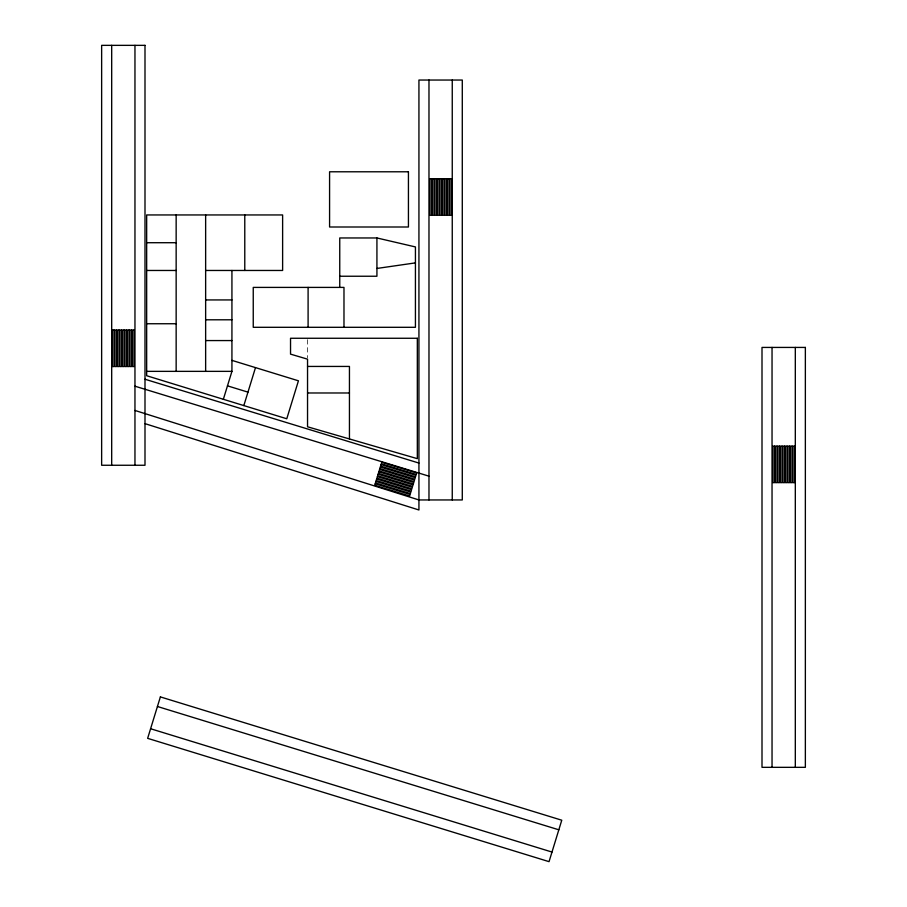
<?xml version="1.0" encoding="UTF-8"?>
<svg xmlns="http://www.w3.org/2000/svg" width="907" height="907" viewBox="0 0 907 907"><rect width="100%" height="100%" fill="white"/><g stroke="black" fill="none" stroke-linecap="round" stroke-linejoin="round"><path stroke-width="0.68" stroke-dasharray="4.54 3.4" d="M307.541 339.66L307.541 357.766"/><path stroke-width="1.36" d="M223.349 399.284L231.931 371.36L231.931 270.467M243.836 405.576L255.491 367.618M376.927 268.449L415.429 262.883M343.98 327.302L343.98 287.406L253.246 287.406L253.246 327.302L415.429 327.302L415.429 246.931L376.927 237.963L339.751 237.963L339.751 287.406M146.662 242.713L176.151 242.713M146.662 270.467L176.151 270.467M205.64 270.467L282.621 270.467L282.621 214.948L146.662 214.948L146.662 375.725L286.771 418.773L298.437 380.804L231.931 360.374M339.751 276.238L376.927 276.238L376.927 237.963M205.64 299.934L231.931 299.934M205.64 319.797L231.931 319.797M146.662 323.742L176.151 323.742M205.64 340.567L231.931 340.567M307.541 366.439L349.444 366.439L349.444 438.954M146.662 371.36L231.931 371.36M307.541 392.98L349.444 392.98M144.995 379.239L418.932 463.069M134.962 386.201L428.977 476.175M227.476 385.849L247.962 392.141M157.433 706.496L558.825 829.803M150.596 728.74L551.989 852.058M134.962 410.452L418.932 499.95L462.287 499.95L462.287 80.043L418.932 80.043L418.932 509.983L144.995 423.648M795.314 347.426L795.314 767.333M772.038 347.426L772.038 767.333M452.253 80.043L452.253 499.95M428.977 80.043L428.977 499.95M308.097 287.406L308.097 327.302M244.777 214.948L244.777 270.467M205.64 214.948L205.64 371.36M176.151 214.948L176.151 371.36M134.962 45.35L134.962 465.257M111.686 45.35L111.686 465.257M160.38 696.905L147.648 738.343L549.041 861.65L561.773 820.211L160.38 696.905M375.192 483.782L374.716 485.336L409.624 496.027L410.1 494.462L375.192 483.782M375.917 481.379L375.441 482.932L410.361 493.623L410.837 492.059L375.917 481.379M376.654 478.975L376.178 480.54L411.098 491.22L411.574 489.667L376.654 478.975M377.391 476.583L376.915 478.136L411.823 488.828L412.311 487.263L377.391 476.583M378.128 474.18L377.652 475.744L412.56 486.424L413.036 484.86L378.128 474.18M378.854 471.776L378.378 473.341L413.297 484.021L413.773 482.467L378.854 471.776M379.591 469.384L379.115 470.937L414.034 481.628L414.51 480.064L379.591 469.384M380.328 466.98L379.852 468.545L414.771 479.225L415.247 477.66L380.328 466.98M381.065 464.577L380.589 466.141L415.497 476.821L415.973 475.268L381.065 464.577M381.802 462.185L381.314 463.738L416.234 474.429L416.71 472.864L381.802 462.185M144.995 45.35L101.641 45.35L101.641 465.257L144.995 465.257L144.995 45.35M408.433 171.786L329.581 171.786L329.581 226.999L408.433 226.999L408.433 171.786M431.494 178.747L429.861 178.747L429.861 215.265L431.494 215.265L431.494 178.747M434 178.747L432.367 178.747L432.367 215.265L434 215.265L434 178.747M436.516 178.747L434.884 178.747L434.884 215.265L436.516 215.265L436.516 178.747M439.022 178.747L437.389 178.747L437.389 215.265L439.022 215.265L439.022 178.747M441.528 178.747L439.895 178.747L439.895 215.265L441.528 215.265L441.528 178.747M444.045 178.747L442.412 178.747L442.412 215.265L444.045 215.265L444.045 178.747M446.55 178.747L444.918 178.747L444.918 215.265L446.55 215.265L446.55 178.747M449.056 178.747L447.434 178.747L447.434 215.265L449.056 215.265L449.056 178.747M451.573 178.747L449.94 178.747L449.94 215.265L451.573 215.265L451.573 178.747M113.999 330.035L112.366 330.035L112.366 366.553L113.999 366.553L113.999 330.035M116.504 330.035L114.872 330.035L114.872 366.553L116.504 366.553L116.504 330.035M119.01 330.035L117.377 330.035L117.377 366.553L119.01 366.553L119.01 330.035M121.527 330.035L119.894 330.035L119.894 366.553L121.527 366.553L121.527 330.035M124.032 330.035L122.4 330.035L122.4 366.553L124.032 366.553L124.032 330.035M126.538 330.035L124.905 330.035L124.905 366.553L126.538 366.553L126.538 330.035M129.055 330.035L127.422 330.035L127.422 366.553L129.055 366.553L129.055 330.035M131.56 330.035L129.928 330.035L129.928 366.553L131.56 366.553L131.56 330.035M134.066 330.035L132.433 330.035L132.433 366.553L134.066 366.553L134.066 330.035M417.333 338.266L290.535 338.266L290.535 354.138L307.541 359.161L307.541 426.789L417.333 458.659L417.333 338.266M805.359 347.426L762.005 347.426L762.005 767.333L805.359 767.333L805.359 347.426M774.567 446.142L772.934 446.142L772.934 482.649L774.567 482.649L774.567 446.142M777.072 446.142L775.44 446.142L775.44 482.649L777.072 482.649L777.072 446.142M779.578 446.142L777.945 446.142L777.945 482.649L779.578 482.649L779.578 446.142M782.095 446.142L780.462 446.142L780.462 482.649L782.095 482.649L782.095 446.142M784.6 446.142L782.968 446.142L782.968 482.649L784.6 482.649L784.6 446.142M787.106 446.142L785.473 446.142L785.473 482.649L787.106 482.649L787.106 446.142M789.623 446.142L787.99 446.142L787.99 482.649L789.623 482.649L789.623 446.142M792.128 446.142L790.496 446.142L790.496 482.649L792.128 482.649L792.128 446.142M794.634 446.142L793.001 446.142L793.001 482.649L794.634 482.649L794.634 446.142"/></g></svg>
